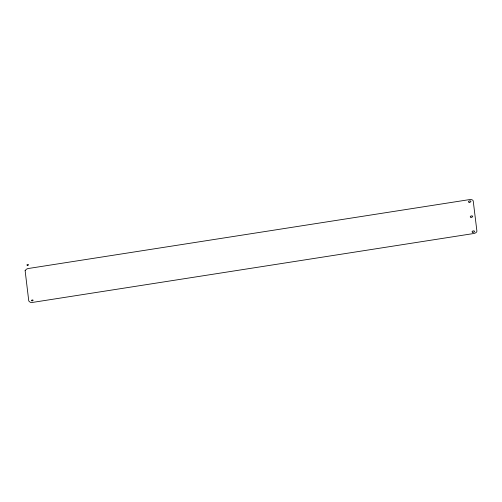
<?xml version="1.0" encoding="UTF-8"?>
<svg xmlns="http://www.w3.org/2000/svg" width="502" height="502" viewBox="0 0 502 502"><rect width="100%" height="100%" fill="white"/><g stroke="black" fill="none" stroke-linecap="round" stroke-linejoin="round"><path stroke-width="0.75" d="M25.125 270.666L28.771 301.005L30.264 302.267A4.016 2.203 -9.7 0 0 32.574 302.411L473.574 233.543A3.602 1.977 -9.7 0 0 476.894 231.02L473.229 201.026A3.602 1.977 -9.7 0 0 469.426 199.62L28.426 268.488A4.016 2.203 -9.7 0 0 26.242 269.336L25.125 270.666M31.977 300.823A0.784 0.433 -9.7 0 0 33.101 300.271A0.784 0.433 -9.7 0 0 31.89 300.083A0.784 0.433 -9.7 0 0 31.977 300.823M27.365 265.345A0.784 0.433 -9.7 0 0 28.488 264.786A0.784 0.433 -9.7 0 0 27.277 264.598A0.784 0.433 -9.7 0 0 27.365 265.345M469.125 202.268A1.249 0.684 -9.7 0 0 470.901 201.39A1.249 0.684 -9.7 0 0 468.981 201.089A1.249 0.684 -9.7 0 0 469.125 202.268M472.79 232.263A1.249 0.684 -9.7 0 0 474.572 231.384A1.249 0.684 -9.7 0 0 472.646 231.083A1.249 0.684 -9.7 0 0 472.79 232.263M470.958 217.266A1.249 0.684 -9.7 0 0 472.733 216.387A1.249 0.684 -9.7 0 0 470.813 216.086A1.249 0.684 -9.7 0 0 470.958 217.266"/></g></svg>
